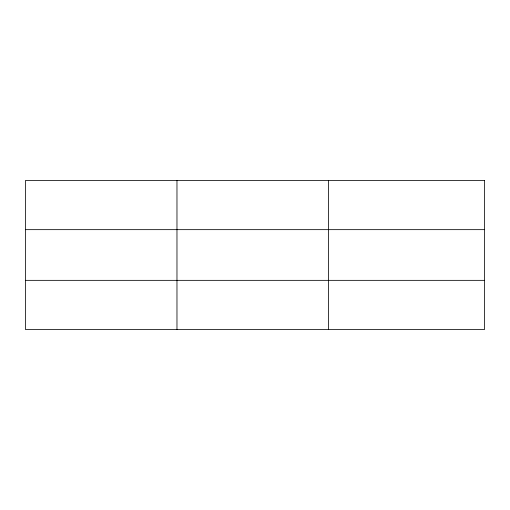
<?xml version="1.0" encoding="UTF-8"?>
<svg xmlns="http://www.w3.org/2000/svg" width="510" height="510" viewBox="0 0 510 510"><rect width="100%" height="100%" fill="white"/><g stroke="black" fill="none" stroke-linecap="round" stroke-linejoin="round"><path stroke-width="0.76" d="M176.97 329.549L176.97 180.451M328.44 329.549L328.44 180.451M25.5 229.653L484.5 229.653M25.5 280.347L484.5 280.347M484.5 180.451L484.5 329.549L25.5 329.549L25.5 180.451L484.5 180.451"/></g></svg>
